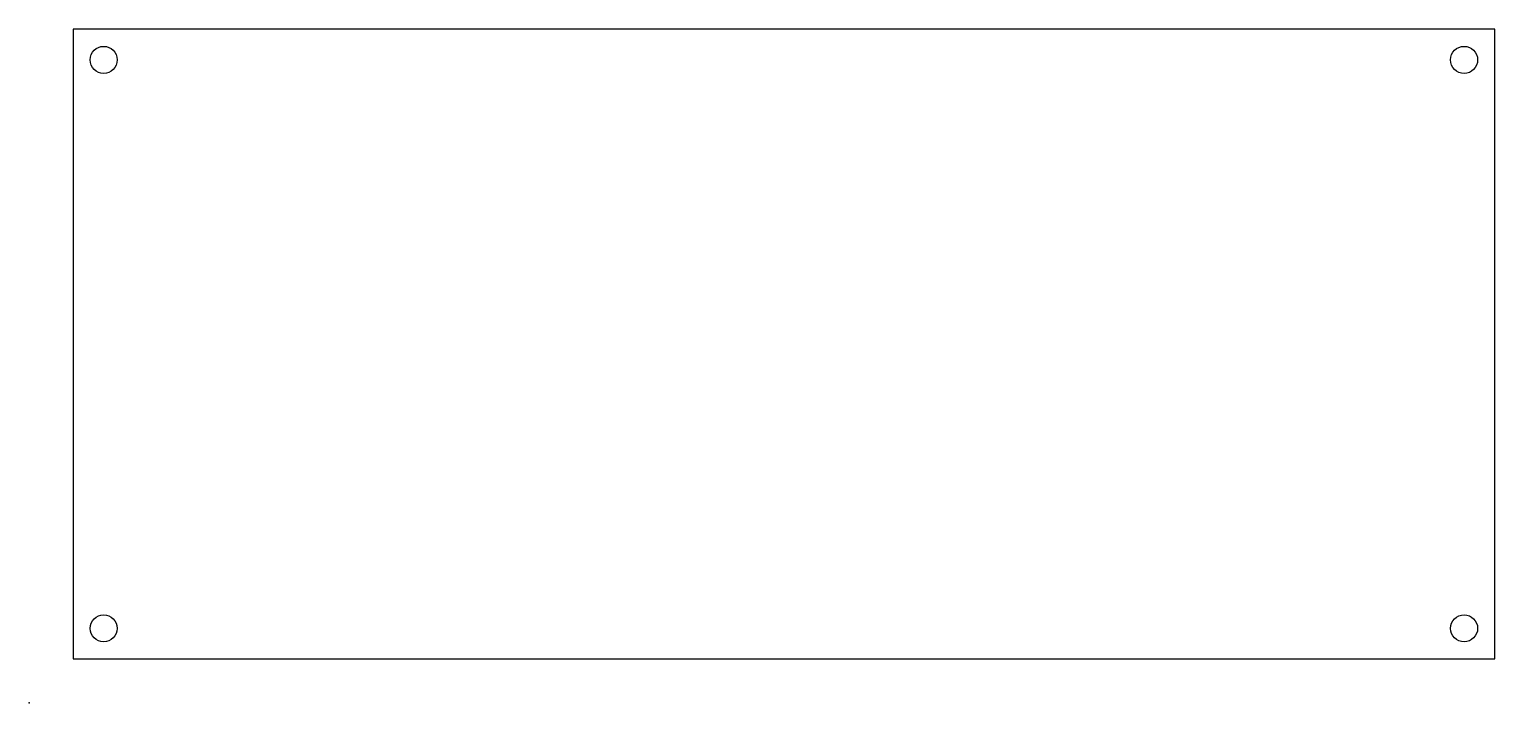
# Model space of a CAD drawing. Header units: centimetres. Extents: x 0 to 33.5, y 0 to 15.4.
import ezdxf

# ---------------------------------------------------------------- set-up
doc = ezdxf.new("R2010")
doc.units = ezdxf.units.CM
doc.header["$MEASUREMENT"] = 0
doc.layers.add('Extra_Main v2_Sketch1', color=7, linetype='Continuous')

msp = doc.modelspace()

# ---------------------------------------------------------------- linework, layer by layer
at = {"layer": 'Extra_Main v2_Sketch1'}
for p, q in [((33.5, 15.4), (1, 15.4)), ((1, 15.4), (1, 1)), ((33.5, 1), (33.5, 15.4)), ((1, 1), (33.5, 1))]:
    msp.add_line(p, q, dxfattribs=at)
for centre in [(1.7, 14.7), (32.8, 14.7), (1.7, 1.7), (32.8, 1.7)]:
    msp.add_circle(centre, 0.31, dxfattribs=at)
msp.add_point((0, 0), dxfattribs=at)

doc.saveas('drawing.dxf')
